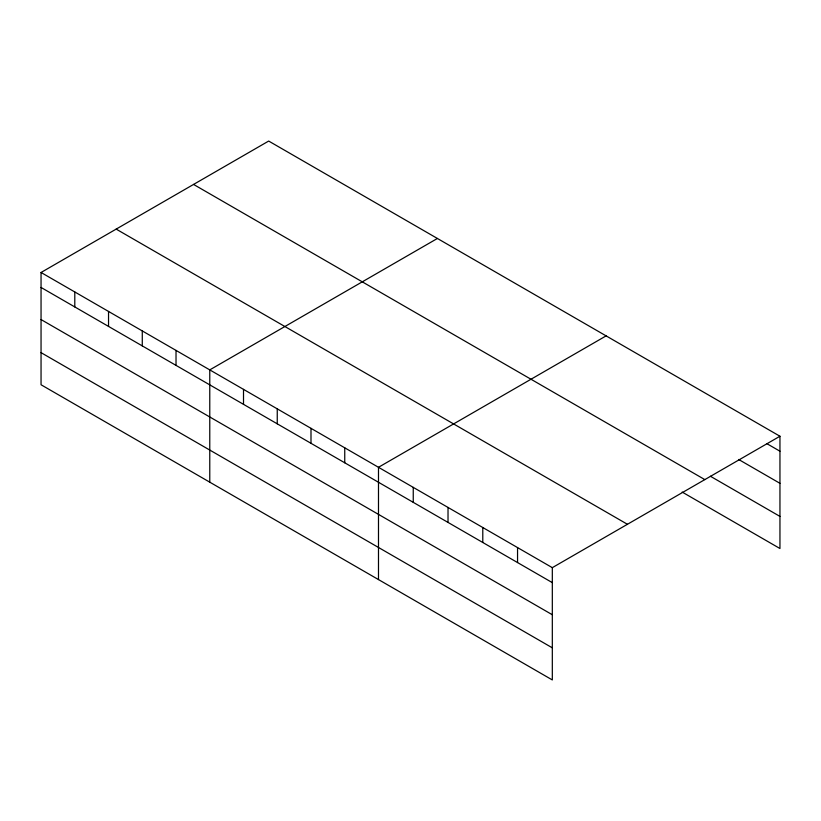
<?xml version="1.0" encoding="UTF-8"?>
<svg xmlns="http://www.w3.org/2000/svg" width="821" height="821" viewBox="0 0 821 821"><rect width="100%" height="100%" fill="white"/><g stroke="black" fill="none" stroke-linecap="round" stroke-linejoin="round"><path stroke-width="1.23" d="M41.05 272.48L552.317 567.66L552.317 679.942L41.05 384.762L41.05 272.48L268.683 141.058L779.95 436.238L779.95 548.52L682.169 492.066M437.398 238.47L209.766 369.891L209.766 482.173M606.124 335.871L378.491 467.293L378.491 579.585M552.317 567.66L779.95 436.238M766.917 443.679L779.95 451.211M738.664 459.483L779.95 483.323M710.422 476.262L779.95 516.409M193.561 184.427L704.829 479.608M116.172 229.11L627.439 524.291M41.05 287.453L552.317 582.633M41.05 319.564L552.317 614.744M41.05 352.65L552.317 647.831M517.548 547.586L517.548 562.559M482.789 527.513L482.789 542.486M448.02 507.44L448.02 522.413M413.25 487.366L413.25 502.339M344.748 447.814L344.748 462.787M310.995 428.336L310.995 443.309M277.252 408.848L277.252 423.821M243.509 389.37L243.509 404.343M176.022 350.403L176.022 365.376M142.279 330.925L142.279 345.898M108.536 311.446L108.536 326.419M74.793 291.958L74.793 306.931"/></g></svg>
